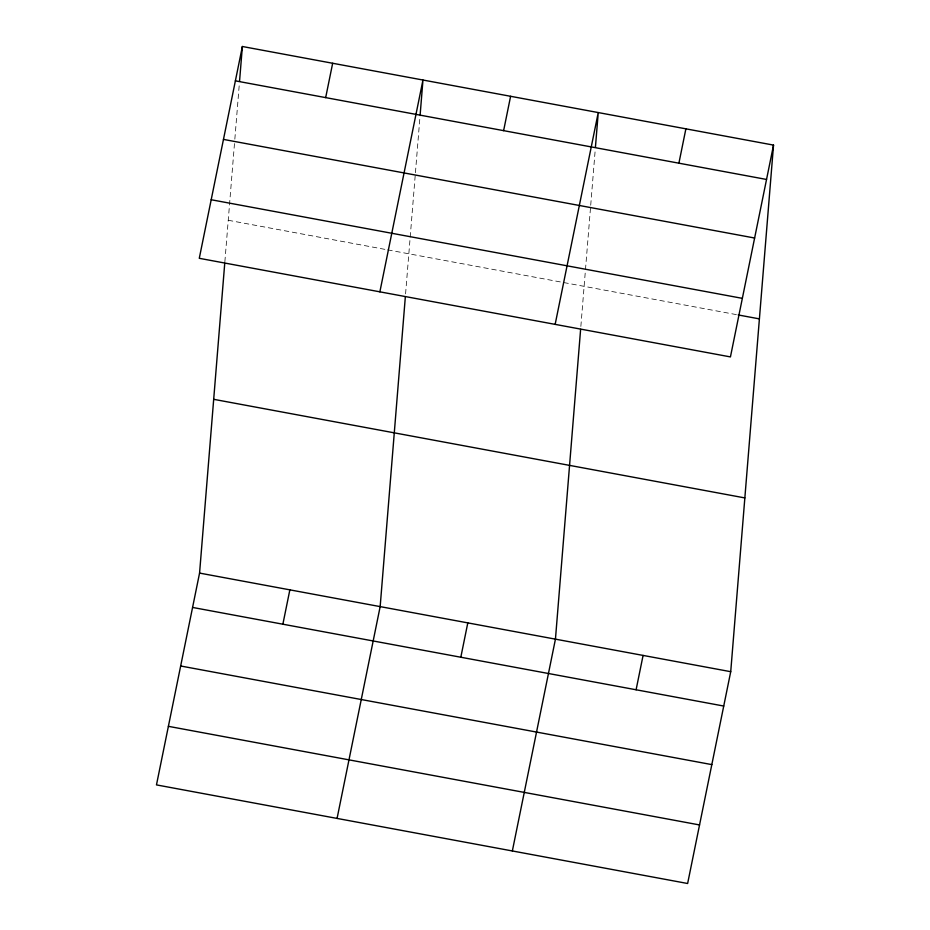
<?xml version="1.0" encoding="UTF-8"?>
<svg xmlns="http://www.w3.org/2000/svg" width="930" height="930" viewBox="0 0 930 930"><rect width="100%" height="100%" fill="white"/><g stroke="black" fill="none" stroke-linecap="round" stroke-linejoin="round"><path stroke-width="0.7" stroke-dasharray="4.65 3.49" d="M224.862 261.807L234.72 140.628M234.837 139.175L239.312 84.153M405.573 293.903L415.315 174.154M415.431 172.701L420.139 114.785M580.855 326.442L590.597 206.693M590.713 205.251L595.188 150.218M228.245 220.27L386.264 249.612M387.671 249.868L736.781 314.689"/><path stroke-width="1.4" d="M773.528 145.103L730.434 356.911L199.276 258.308L242.37 46.5L773.528 145.103L730.724 671.692L687.63 883.5L156.472 784.897L199.566 573.089L224.746 263.248M239.545 81.259L242.37 46.5M405.341 296.775L380.161 606.616L337.067 818.423M420.139 114.785L422.964 80.027L379.87 291.834M580.622 329.313L555.443 639.154L512.349 850.962M595.421 147.324L598.246 112.565L555.152 324.372M325.674 97.615L332.661 63.263M282.871 624.204L289.858 589.852M503.618 130.653L510.605 96.302M460.815 657.243L467.802 622.891M678.9 163.192L685.887 128.84M636.097 689.781L643.083 655.429M235.383 80.852L766.541 179.455M223.467 139.407L754.625 238.022M211.191 199.741L742.349 298.356M738.199 314.945L759.403 318.885M213.691 399.319L744.849 497.922M199.566 573.089L730.724 671.692M192.58 607.441L723.738 706.044M180.664 665.996L711.822 764.611M168.388 726.33L699.546 824.945"/></g></svg>
